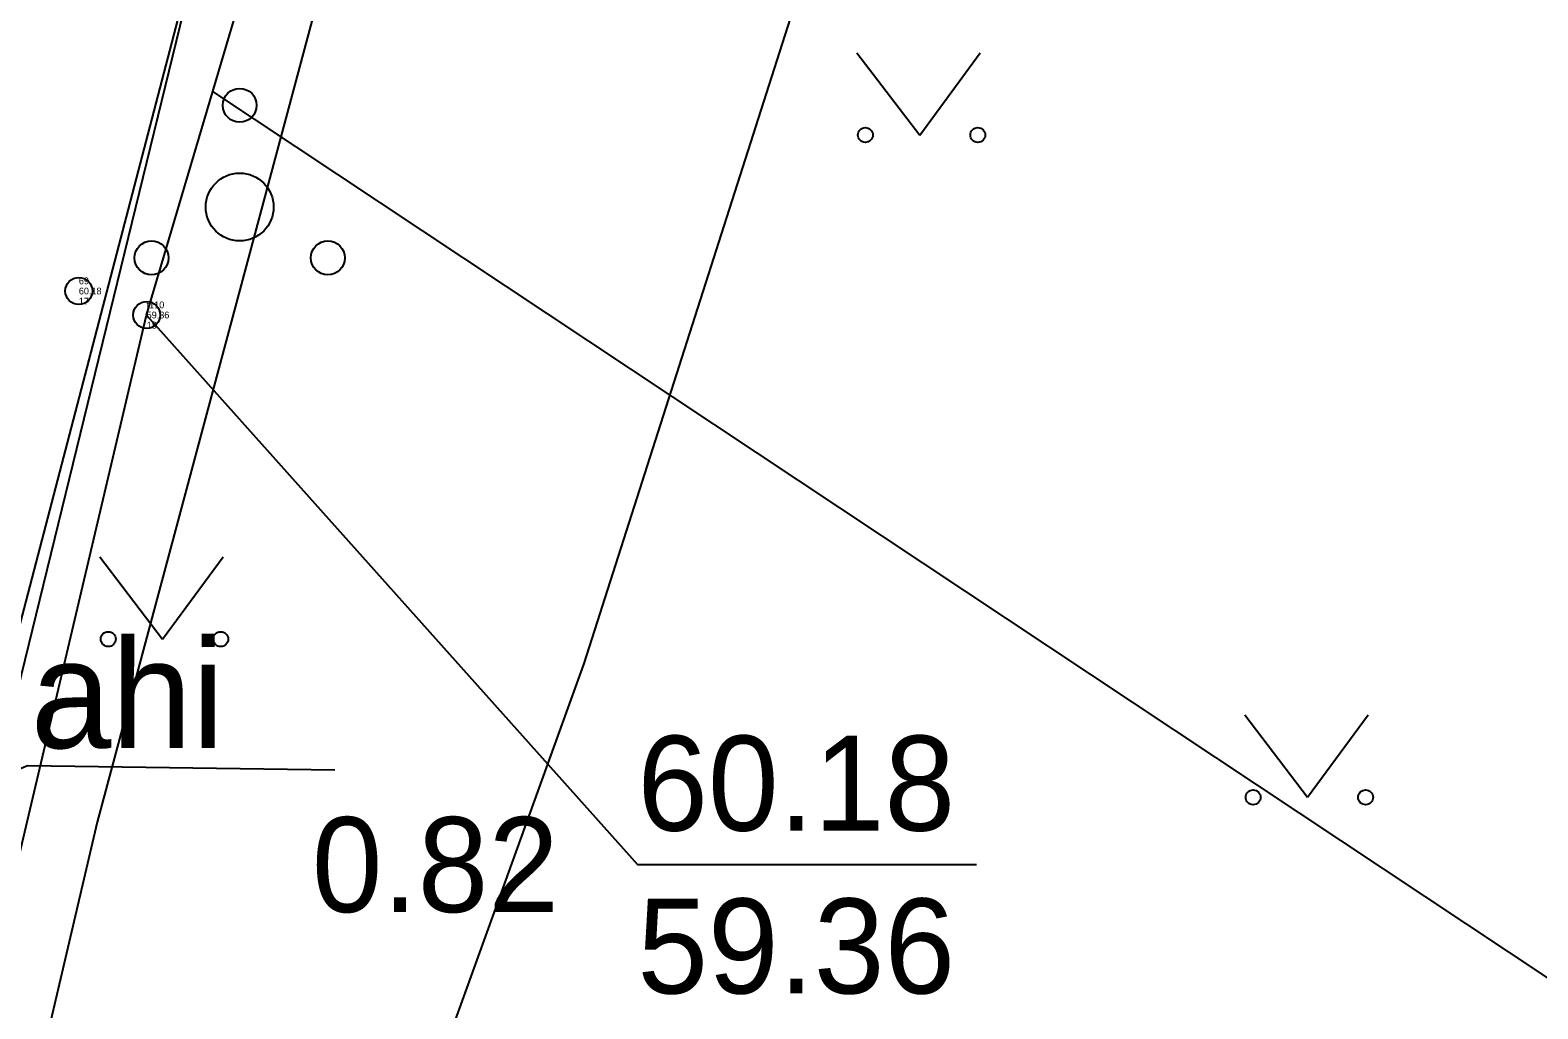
# Model space of a CAD drawing. Extents: x 635025 to 635136, y 6467970 to 6468131.
# Drawn here: x 635073.56 to 635084.67, y 6468065.43 to 6468072.64 of the extents above; entities that cross this region are included whole.
import ezdxf

# ---------------------------------------------------------------- set-up
doc = ezdxf.new("R2010")
doc.units = 0
for name, color, linetype in [('ABIJOONIS', 7, 'Continuous'), ('HALJASTUS', 7, 'Continuous'), ('KOORDPUNKT', 7, 'Continuous'), ('MOOTKOOD', 7, 'Continuous'), ('MOOTKORG-EH2000', 7, 'Continuous'), ('MOOTMPUNKT', 7, 'Continuous'), ('MOOTNR', 7, 'Continuous'), ('MOOTPIIR', 7, 'Continuous'), ('MPKAABEL', 7, 'Continuous'), ('PUU', 7, 'Continuous'), ('RAJATIS', 7, 'Continuous')]:
    doc.layers.add(name, color=color, linetype=linetype)

msp = doc.modelspace()

# ---------------------------------------------------------------- linework, layer by layer
at = {"layer": 'ABIJOONIS'}
msp.add_lwpolyline([(635104.816, 6468065.647), (635084.763, 6468065.647), (635074.904, 6468072.192)], dxfattribs=at)
at = {"layer": 'HALJASTUS'}
for p, q in [((635079.653, 6468072.478), (635080.116, 6468071.871)), ((635080.116, 6468071.871), (635080.562, 6468072.478)), ((635074.07, 6468068.762), (635074.534, 6468068.155)), ((635074.534, 6468068.155), (635074.979, 6468068.762)), ((635082.512, 6468067.596), (635082.975, 6468066.989)), ((635082.975, 6468066.989), (635083.421, 6468067.596))]:
    msp.add_line(p, q, dxfattribs=at)
for centre in [(635079.715, 6468071.871), (635080.544, 6468071.871), (635074.133, 6468068.155), (635074.962, 6468068.155), (635082.574, 6468066.989), (635083.403, 6468066.989)]:
    msp.add_circle(centre, 0.055, dxfattribs=at)
at = {"layer": 'KOORDPUNKT'}
msp.add_lwpolyline([(635074.416, 6468070.544), (635078.034, 6468066.493), (635080.534, 6468066.493)], dxfattribs=at)
at = {"layer": 'MOOTMPUNKT'}
for centre in [(635073.916, 6468070.721), (635074.416, 6468070.544)]:
    msp.add_circle(centre, 0.1, dxfattribs=at)
at = {"layer": 'MOOTPIIR'}
for points in [[(635086.455, 6468093.902), (635082.27, 6468083.693), (635081.224, 6468081.583), (635077.339, 6468077.436), (635076.349, 6468075.381), (635074.051, 6468066.807), (635070.838, 6468053.096)], [(635070.101, 6468053.143), (635071.941, 6468061.549), (635075.452, 6468075.904), (635076.461, 6468077.865), (635080.244, 6468082.012), (635081.29, 6468083.815), (635084.381, 6468091.109)]]:
    msp.add_lwpolyline(points, dxfattribs=at)
at = {"layer": 'MPKAABEL'}
for points in [[(635062.561, 6468046.771), (635062.946, 6468046.652), (635064.247, 6468046.447), (635067.147, 6468045.412), (635067.939, 6468045.454), (635068.394, 6468045.872), (635070.064, 6468051.627), (635072.079, 6468060.641), (635074.416, 6468070.544), (635075.968, 6468075.783), (635076.688, 6468077.203), (635078.84, 6468079.75), (635080.568, 6468081.705), (635081.443, 6468083.117), (635084.231, 6468089.37), (635084.797, 6468091.285), (635086.185, 6468094.09), (635087.314, 6468096.326), (635087.547, 6468097.18), (635087.356, 6468097.513)], [(635062.561, 6468046.771), (635062.946, 6468046.652), (635064.247, 6468046.447), (635067.147, 6468045.412), (635067.939, 6468045.454), (635068.394, 6468045.872), (635070.064, 6468051.627), (635072.079, 6468060.641), (635074.416, 6468070.544), (635075.968, 6468075.783), (635076.688, 6468077.203), (635078.84, 6468079.75), (635080.568, 6468081.705), (635081.443, 6468083.117), (635084.231, 6468089.37), (635084.797, 6468091.285), (635086.185, 6468094.09), (635087.314, 6468096.326), (635087.547, 6468097.18), (635087.356, 6468097.513)], [(635071.84, 6468034.236), (635066.421, 6468036.028), (635065.551, 6468036.558), (635065.233, 6468037.285), (635069.169, 6468050.782), (635072.365, 6468063.993), (635075.545, 6468076.164), (635075.988, 6468077.407), (635079.75, 6468081.449), (635080.65, 6468082.693), (635084.77, 6468091.148), (635087.234, 6468095.069), (635088.185, 6468096.085)], [(635088.185, 6468096.085), (635087.228, 6468094.565), (635086.051, 6468092.455), (635081.081, 6468078.584), (635079.609, 6468074.131), (635077.64, 6468067.975), (635074.584, 6468059.516), (635071.817, 6468051.59), (635070.683, 6468048.364), (635070.65, 6468048.157), (635070.835, 6468046.916), (635071.255, 6468046.32), (635073.834, 6468045.37), (635075.618, 6468044.77)]]:
    msp.add_lwpolyline(points, dxfattribs=at)
at = {"layer": 'PUU'}
for centre, radius in [((635075.102, 6468072.09), 0.125), ((635075.102, 6468071.34), 0.25), ((635074.452, 6468070.965), 0.125), ((635075.752, 6468070.965), 0.125)]:
    msp.add_circle(centre, radius, dxfattribs=at)
at = {"layer": 'RAJATIS'}
msp.add_lwpolyline([(635075.803, 6468067.188), (635073.538, 6468067.221), (635072.226, 6468066.673)], dxfattribs=at)

# ---------------------------------------------------------------- texts
at = {"layer": 'KOORDPUNKT'}
for s, p in [('60.18', (635078.034, 6468066.743)), ('0.82', (635075.634, 6468066.143)), ('59.36', (635078.034, 6468065.543))]:
    msp.add_text(s, height=0.7, dxfattribs=at).set_placement(p)
at = {"layer": 'MOOTKOOD'}
for s, p in [('69', (635073.916, 6468070.771)), ('t110', (635074.416, 6468070.594))]:
    msp.add_text(s, height=0.05, dxfattribs=at).set_placement(p)
at = {"layer": 'MOOTKORG-EH2000'}
for s, p in [('60.18', (635073.916, 6468070.696)), ('59.36', (635074.416, 6468070.519))]:
    msp.add_text(s, height=0.05, dxfattribs=at).set_placement(p)
at = {"layer": 'MOOTNR'}
for s, p in [('17', (635073.916, 6468070.621)), ('18', (635074.416, 6468070.444))]:
    msp.add_text(s, height=0.05, dxfattribs=at).set_placement(p)
at = {"layer": 'RAJATIS'}
msp.add_text('ahi', height=0.8, dxfattribs=at).set_placement((635073.561, 6468067.352))

doc.saveas('drawing.dxf')
